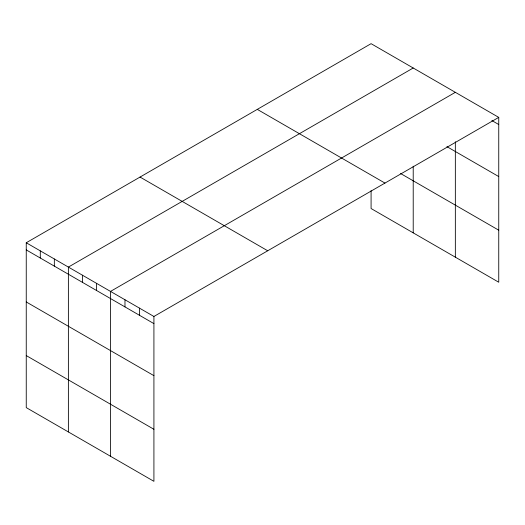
<?xml version="1.0" encoding="UTF-8"?>
<svg xmlns="http://www.w3.org/2000/svg" width="525" height="525" viewBox="0 0 525 525"><rect width="100%" height="100%" fill="white"/><g stroke="black" fill="none" stroke-linecap="round" stroke-linejoin="round"><path stroke-width="0.79" d="M498.75 117.383L371.083 43.673L26.25 242.76L26.25 407.617L153.917 481.327L153.917 316.47L498.75 117.383L498.75 282.233L371.083 208.53L371.083 190.641M413.214 68.001L68.381 267.087L68.381 431.944M455.346 92.321L110.513 291.408L110.513 456.264M491.859 120.547L498.75 124.523M446.919 146.646L498.75 176.571M400.575 173.512L498.75 230.193M257.289 109.377L384.956 183.081M140.044 177.063L267.711 250.773M26.25 242.76L153.917 316.47M26.25 249.907L153.917 323.617M26.25 301.954L153.917 375.657M26.25 355.576L153.917 429.279M455.346 141.75L455.346 257.178M413.214 166.182L413.214 232.851M139.447 308.116L139.447 315.262M124.976 299.762L124.976 306.908M96.469 283.303L96.469 290.443M82.425 275.192L82.425 282.338M54.337 258.976L54.337 266.123M40.294 250.871L40.294 258.018"/></g></svg>
